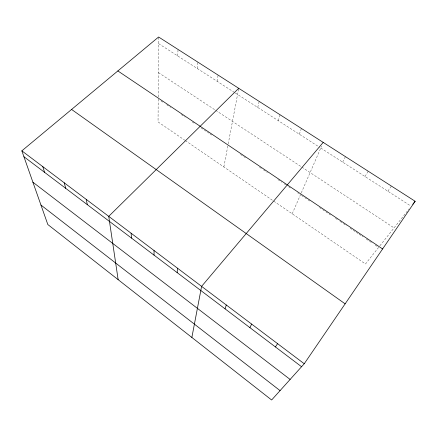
<?xml version="1.0" encoding="UTF-8"?>
<svg xmlns="http://www.w3.org/2000/svg" width="437" height="437" viewBox="0 0 437 437"><rect width="100%" height="100%" fill="white"/><g stroke="black" fill="none" stroke-linecap="round" stroke-linejoin="round"><path stroke-width="0.33" stroke-dasharray="2.19 1.64" d="M158.199 99.002L158.041 121.896L184.764 140.201M158.21 96.97L158.615 37.003M177.728 55.936L178.034 49.436M197.273 68.522L197.852 62.125M217.216 81.358L218.085 75.082M223.853 166.972L227.846 145.871M228.218 143.888L238.733 88.307M257.732 107.447L259.201 101.411M278.309 120.694L280.09 114.784M299.312 134.214L301.415 128.445M292.211 213.797L300.476 194.755L297.652 192.848M301.279 192.903L321.572 146.144M342.652 162.116L345.449 156.637M365.015 176.515L368.178 171.189M387.859 191.22L391.405 186.064M378.65 247.358L365.479 263.986L185.326 140.583M379.895 245.78L409.114 208.891M158.571 43.607L234.745 92.644M235.308 93.01L319.627 147.291M320.758 148.017L410.633 205.887M158.374 72.569L215.097 109.949M215.66 110.321L301.23 166.715M301.787 167.081L394.065 227.895M161.024 100.903L163.285 102.427M166.672 104.705L170.627 107.371M181.268 114.527L185.162 117.149M192.395 122.021L194.044 123.125M201.178 127.926L208.864 133.099M209.962 133.837L212.753 135.716M240.547 154.419L245.518 157.768M259.573 167.224L262.38 169.114M263.506 169.873L267.389 172.489M277.937 179.585L281.827 182.202M284.083 183.72L285.782 184.862M288.606 186.763L291.435 188.664M301.596 195.503L311.095 201.899M319.48 207.537L330.536 214.982M335.512 218.331L337.725 219.816M339.959 221.319L342.777 223.214M343.34 223.597L346.721 225.869M350.103 228.147L355.734 231.938M356.297 232.315L357.99 233.456M359.11 234.21L363.016 236.838M366.364 239.094L371.947 242.846M375.296 245.102L377.53 246.605"/><path stroke-width="0.66" d="M177.149 272.617L177.526 268.214M191.865 337.457L201.604 286.366L323.2 142.391M225.06 308.855L226.29 304.977M249.92 327.663L251.608 324.068M275.414 346.94L277.582 343.651M304.239 363.748L415.15 201.271L158.615 37.003L21.85 150.847L47.824 224.525L271.634 399.997L304.239 363.748L21.85 150.847M412.785 204.259L415.15 201.271M238.733 88.307L108.731 216.348L118.148 279.658M117.859 70.931L382.599 248.953M71.586 109.447L345.132 303.846M23.92 156.719L301.563 366.719M32.906 182.202L290.119 379.447M40.958 205.051L280.062 390.629M42.799 166.639L44.569 172.336M64.25 182.813L65.697 188.32M86.22 199.376L87.329 204.68M131.111 233.221L131.51 238.094M154.032 250.505L154.053 255.153"/></g></svg>
